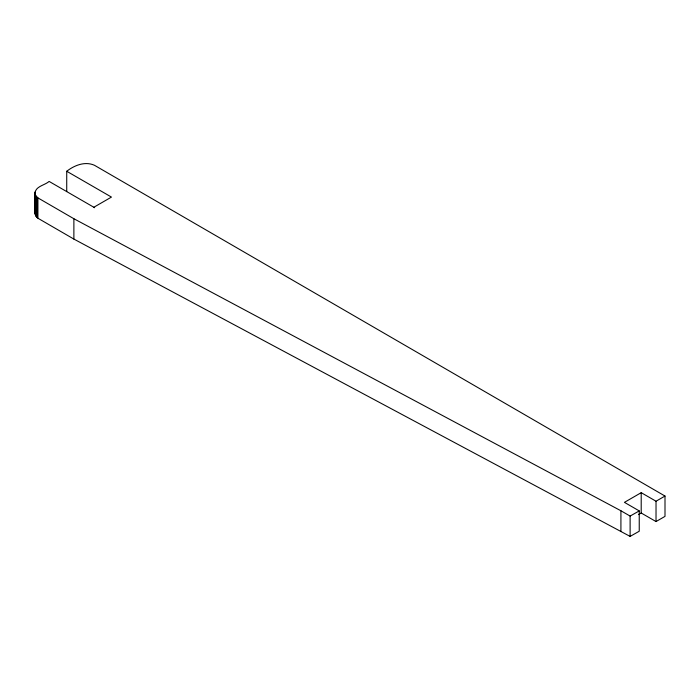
<?xml version="1.0" encoding="UTF-8"?>
<svg xmlns="http://www.w3.org/2000/svg" width="700" height="700" viewBox="0 0 700 700"><rect width="100%" height="100%" fill="white"/><g stroke="black" fill="none" stroke-linecap="round" stroke-linejoin="round"><path stroke-width="1.05" d="M66.728 191.599L66.728 171.264C74.392 165.322 84.998 161.044 94.447 165.27L665 496.046L656.031 501.226L641.209 492.669L624.435 502.355L639.24 510.904L639.24 531.239L630.114 536.41L73.876 239.076L37.914 218.234L36.076 216.396L35 213.273L35 192.938C35.779 186.121 44.905 185.264 49.123 181.423L94.675 207.734M35.123 214.34L35.123 191.87M35.481 215.381L35 192.938M36.076 216.396L36.076 196.053L35.481 195.046M36.89 217.35L36.899 197.015L36.076 196.053M37.914 218.234L37.922 197.899L36.899 197.015M73.876 239.076L73.885 218.741L37.922 197.899M620.918 531.108L620.926 510.773L73.885 218.741M630.114 536.41L630.114 516.075L620.926 510.773M638.409 514.614L641.2 513.004L641.209 492.669M641.2 513.004L656.023 521.561L656.031 501.226M665 496.046L665 516.381L656.023 521.561M35 213.273L35.123 212.205M93.844 207.252L111.457 197.085L66.728 171.264M630.114 516.075L639.24 510.904"/></g></svg>
